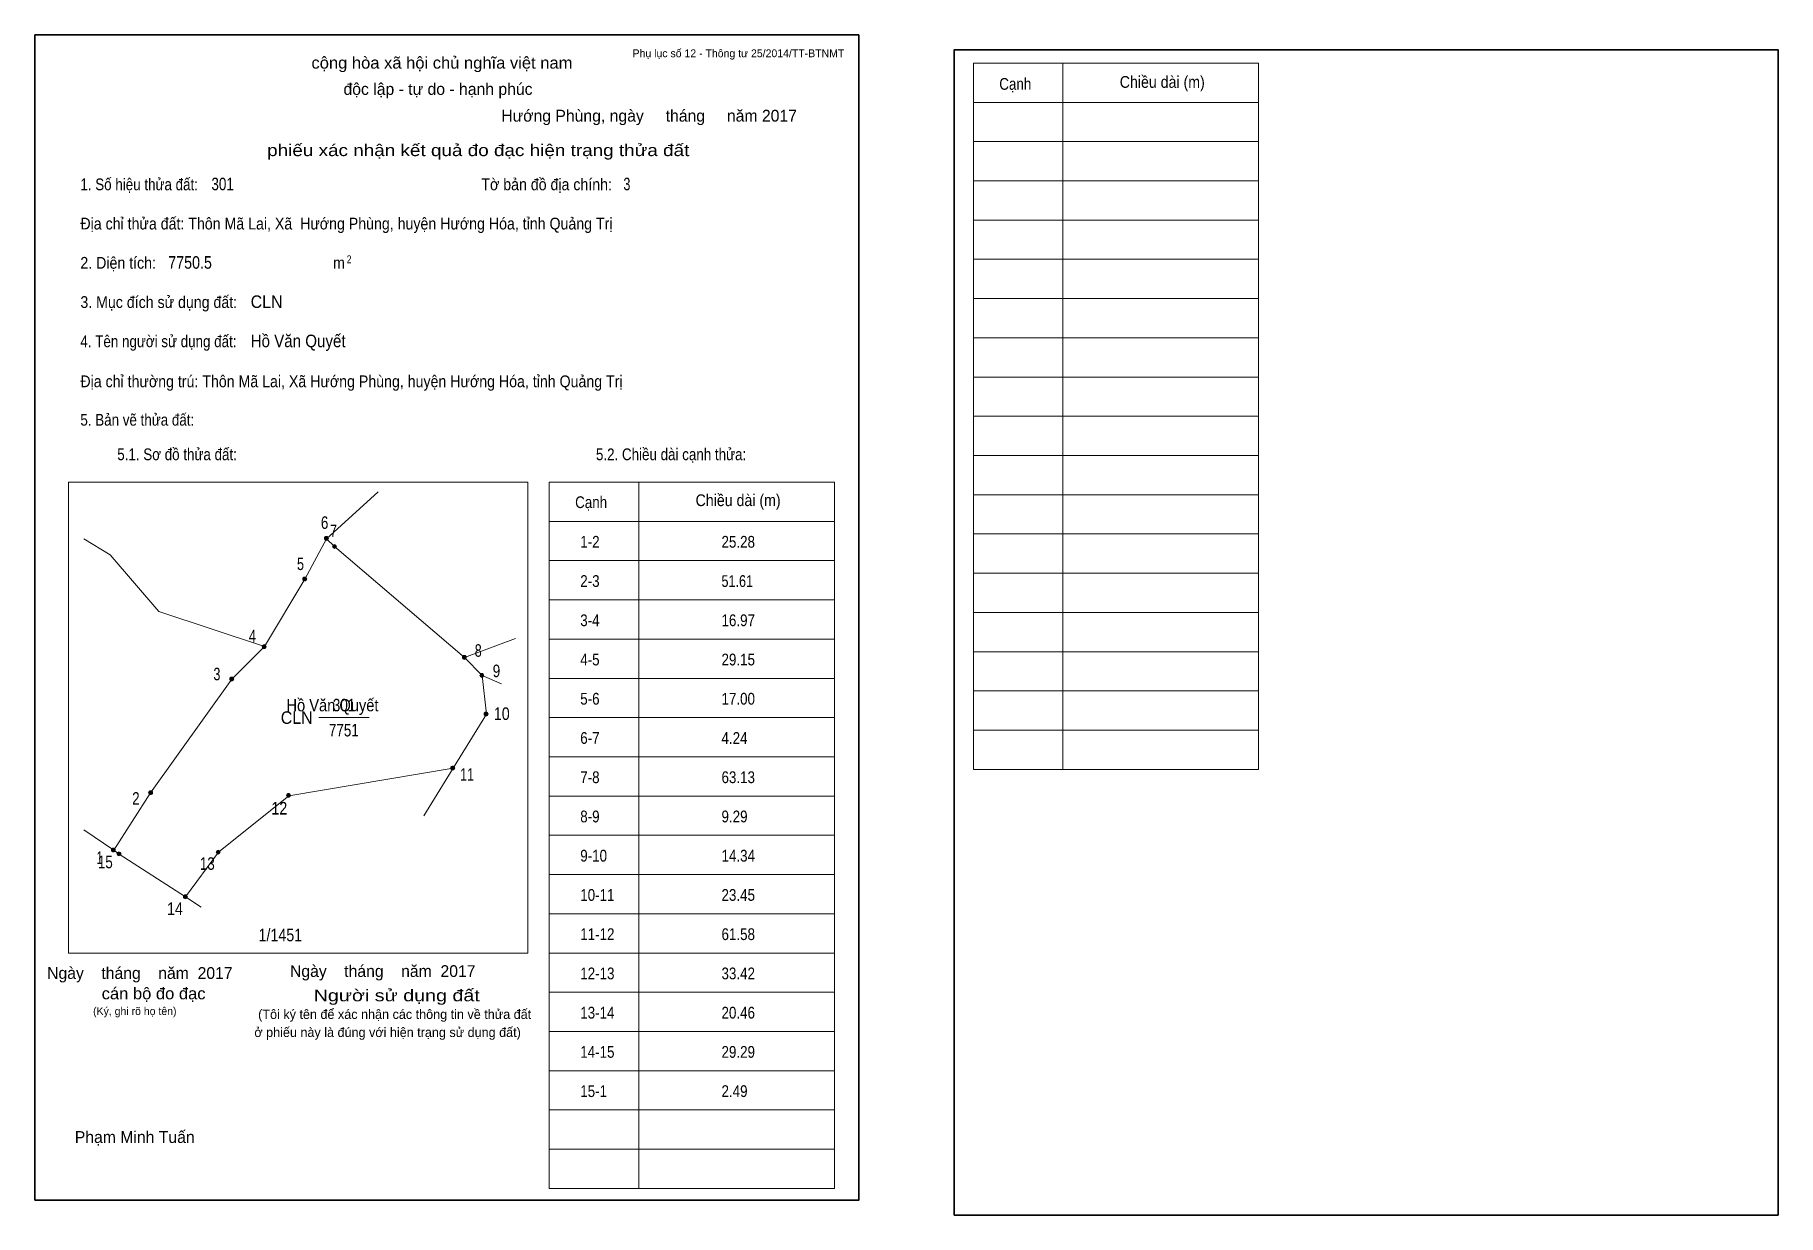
# Model space of a CAD drawing. Header units: centimetres. Extents: x 0 to 44.4, y -0.4 to 29.7.
import ezdxf
from ezdxf.enums import TextEntityAlignment as Align

# ---------------------------------------------------------------- set-up
doc = ezdxf.new("R2010")
doc.units = ezdxf.units.CM
doc.header["$LTSCALE"] = 0.12
for name, color, linetype in [('2', 7, 'Continuous'), ('30', 7, 'Continuous'), ('34', 7, 'Continuous')]:
    doc.layers.add(name, color=color, linetype=linetype)
for name, color, linetype, lineweight in [('32', 7, 'Continuous', 13), ('33', 7, 'Continuous', 13), ('6', 7, 'Continuous', 13), ('63', 7, 'Continuous', 13)]:
    doc.layers.add(name, color=color, linetype=linetype, lineweight=lineweight)

msp = doc.modelspace()

# ---------------------------------------------------------------- hatches: boundary and pattern name
at = {"layer": '32'}
for points in [[(7.4797, 16.867, 1), (7.3797, 16.867, 1)], [(7.6865, 16.6602, 1), (7.5865, 16.6602, 1)], [(6.9282, 15.8329, 1), (6.8282, 15.8329, 1)], [(5.8942, 14.1096, 1), (5.7942, 14.1096, 1)], [(10.9954, 13.8338, 1), (10.8954, 13.8338, 1)], [(5.067, 13.2823, 1), (4.967, 13.2823, 1)], [(11.4414, 13.374, 1), (11.3414, 13.374, 1)], [(11.5503, 12.3917, 1), (11.4503, 12.3917, 1)], [(10.7017, 11.0157, 1), (10.6017, 11.0157, 1)], [(2.9989, 10.387, 1), (2.8989, 10.387, 1)], [(6.5146, 10.3181, 1), (6.4146, 10.3181, 1)], [(2.0503, 8.9249, 1), (1.9503, 8.9249, 1)], [(4.7223, 8.8705, 1), (4.6223, 8.8705, 1)], [(2.1917, 8.8277, 1), (2.0917, 8.8277, 1)], [(3.8882, 7.733, 1), (3.7882, 7.733, 1)]]:
    msp.add_hatch(color=256, dxfattribs=at).paths.add_polyline_path(points)

# ---------------------------------------------------------------- linework, layer by layer
for centre in [(7.4297, 16.867), (7.6365, 16.6602), (6.8782, 15.8329), (5.8442, 14.1096), (10.9454, 13.8338), (5.017, 13.2823), (11.3914, 13.374), (11.5003, 12.3917), (10.6517, 11.0157), (2.9489, 10.387), (6.4646, 10.3181), (2.0003, 8.9249), (4.6723, 8.8705), (2.1417, 8.8277), (3.8382, 7.733)]:
    msp.add_circle(centre, 0.05, dxfattribs=at)
at = {"layer": '33'}
msp.add_line((7.24, 12.3), (8.52, 12.3), dxfattribs=at)
at = {"layer": '6'}
for p, q in [((8.75, 18.05), (7.43, 16.86)), ((10.95, 13.83), (11.4, 13.37)), ((10.66, 11.01), (9.91, 9.8)), ((2.01, 8.92), (1.25, 9.44)), ((4.24, 7.47), (3.84, 7.73))]:
    msp.add_line(p, q, dxfattribs=at)
for points in [[(1.25, 16.86), (1.92, 16.45), (3.16, 15), (5.85, 14.11)], [(5.85, 14.11), (6.88, 15.83), (7.43, 16.86)], [(7.43, 16.86), (7.64, 16.66), (10.95, 13.83), (12.25, 14.32)], [(2.01, 8.92), (2.95, 10.38), (5.02, 13.28), (5.85, 14.11)], [(10.66, 11.01), (11.51, 12.39), (11.4, 13.37), (11.89, 13.16)], [(10.66, 11.01), (6.47, 10.31), (4.68, 8.87), (3.84, 7.73)], [(3.84, 7.73), (2.15, 8.82), (2.01, 8.92)]]:
    msp.add_lwpolyline(points, dxfattribs=at)
at = {"layer": '63'}
for p, q in [((23.92, 28.98), (31.19, 28.98)), ((23.92, 10.98), (23.92, 28.98)), ((26.2, 10.98), (26.2, 28.98)), ((31.19, 10.98), (31.19, 28.98)), ((23.92, 27.98), (31.19, 27.98)), ((23.92, 26.98), (31.19, 26.98)), ((23.92, 25.98), (31.19, 25.98)), ((23.92, 24.98), (31.19, 24.98)), ((23.92, 23.98), (31.19, 23.98)), ((23.92, 22.98), (31.19, 22.98)), ((23.92, 21.98), (31.19, 21.98)), ((23.92, 20.98), (31.19, 20.98)), ((23.92, 19.98), (31.19, 19.98)), ((23.92, 18.98), (31.19, 18.98)), ((0.86, 18.3), (12.56, 18.3)), ((0.86, 6.3), (0.86, 18.3)), ((12.56, 6.3), (12.56, 18.3)), ((13.11, 18.3), (20.38, 18.3)), ((13.11, 0.3), (13.11, 18.3)), ((15.39, 0.3), (15.39, 18.3)), ((20.38, 0.3), (20.38, 18.3)), ((23.92, 17.98), (31.19, 17.98)), ((13.11, 17.3), (20.38, 17.3)), ((23.92, 16.98), (31.19, 16.98)), ((13.11, 16.3), (20.38, 16.3)), ((23.92, 15.98), (31.19, 15.98)), ((13.11, 15.3), (20.38, 15.3)), ((23.92, 14.98), (31.19, 14.98)), ((13.11, 14.3), (20.38, 14.3)), ((23.92, 13.98), (31.19, 13.98)), ((13.11, 13.3), (20.38, 13.3)), ((23.92, 12.98), (31.19, 12.98)), ((13.11, 12.3), (20.38, 12.3)), ((23.92, 11.98), (31.19, 11.98)), ((13.11, 11.3), (20.38, 11.3)), ((23.92, 10.98), (31.19, 10.98)), ((13.11, 10.3), (20.38, 10.3)), ((13.11, 9.3), (20.38, 9.3)), ((13.11, 8.3), (20.38, 8.3)), ((13.11, 7.3), (20.38, 7.3)), ((0.86, 6.3), (12.56, 6.3)), ((13.11, 6.3), (20.38, 6.3)), ((13.11, 5.3), (20.38, 5.3)), ((13.11, 4.3), (20.38, 4.3)), ((13.11, 3.3), (20.38, 3.3)), ((13.11, 2.3), (20.38, 2.3)), ((13.11, 1.3), (20.38, 1.3)), ((13.11, 0.3), (20.38, 0.3))]:
    msp.add_line(p, q, dxfattribs=at)
at = {"layer": '63', "lineweight": 35}
for points in [[(0, 0), (0, 29.7), (21, 29.7), (21, 0)], [(23.43, -0.38), (23.43, 29.32), (44.43, 29.32), (44.43, -0.38)]]:
    msp.add_lwpolyline(points, close=True, dxfattribs=at)

# ---------------------------------------------------------------- texts
at = {"layer": '2', "width": 0.9}
msp.add_text('Hồ Văn Quyết', height=0.3102, dxfattribs=at).set_placement((7.585, 12.46), align=Align.CENTER)
at = {"layer": '30'}
for s, height, width, p in [('1-2', 0.3, 0.85, (13.9, 16.63)), ('25.28', 0.3, 0.85, (17.5, 16.63)), ('2-3', 0.3, 0.85, (13.9, 15.63)), ('51.61', 0.3, 0.8, (17.5, 15.63)), ('3-4', 0.3, 0.85, (13.9, 14.63)), ('16.97', 0.3, 0.85, (17.5, 14.63)), ('4-5', 0.3, 0.85, (13.9, 13.63)), ('29.15', 0.3, 0.85, (17.5, 13.63)), ('5-6', 0.3, 0.85, (13.9, 12.63)), ('17.00', 0.3, 0.85, (17.5, 12.63)), ('6-7', 0.3, 0.85, (13.9, 11.63)), ('4.24', 0.3, 0.85, (17.5, 11.63)), ('7-8', 0.3, 0.85, (13.9, 10.63)), ('63.13', 0.3, 0.85, (17.5, 10.63)), ('8-9', 0.3, 0.85, (13.9, 9.63)), ('9.29', 0.3, 0.85, (17.5, 9.63)), ('9-10', 0.3, 0.85, (13.9, 8.63)), ('14.34', 0.3, 0.85, (17.5, 8.63)), ('10-11', 0.3, 0.85, (13.9, 7.63)), ('23.45', 0.3, 0.85, (17.5, 7.63)), ('1/1451', 0.32, 0.85, (5.7, 6.6)), ('11-12', 0.3, 0.85, (13.9, 6.63)), ('61.58', 0.3, 0.85, (17.5, 6.63)), ('12-13', 0.3, 0.85, (13.9, 5.63)), ('33.42', 0.3, 0.85, (17.5, 5.63)), ('13-14', 0.3, 0.85, (13.9, 4.63)), ('20.46', 0.3, 0.85, (17.5, 4.63)), ('14-15', 0.3, 0.85, (13.9, 3.63)), ('29.29', 0.3, 0.85, (17.5, 3.63)), ('15-1', 0.3, 0.85, (13.9, 2.63)), ('2.49', 0.3, 0.85, (17.5, 2.63))]:
    msp.add_text(s, height=height, dxfattribs=dict(at, width=width)).set_placement(p)
at = {"layer": '32'}
for s, width, p in [('6', 0.8, (7.385, 17.11)), ('7', 0.75, (7.61, 16.9)), ('5', 0.75, (6.77, 16.06)), ('4', 0.8, (5.545, 14.22)), ('8', 0.75, (11.3, 13.85)), ('3', 0.75, (4.64, 13.25)), ('9', 0.8, (11.765, 13.33)), ('10', 0.85, (11.9, 12.24)), ('11', 0.75, (11.015, 10.69)), ('2', 0.8, (2.575, 10.08)), ('12', 0.85, (6.23, 9.83)), ('1', 0.65, (1.65, 8.57)), ('15', 0.8, (1.795, 8.46)), ('13', 0.8, (4.395, 8.42)), ('14', 0.85, (3.57, 7.27))]:
    msp.add_text(s, height=0.32, dxfattribs=dict(at, width=width)).set_placement(p, align=Align.CENTER)
at = {"layer": '33', "width": 0.95}
msp.add_text('CLN', height=0.32, dxfattribs=at).set_placement((7.08, 12.14), align=Align.RIGHT)
at = {"layer": '33', "width": 0.8}
for s, p in [('301', (7.88, 12.46)), ('7751', (7.875, 11.82))]:
    msp.add_text(s, height=0.32, dxfattribs=at).set_placement(p, align=Align.CENTER)
at = {"layer": '34'}
for s, width, p in [('301', 0.8, (4.5, 25.74)), ('3', 0.75, (15, 25.74)), ('7750.5', 0.85, (3.4, 23.74)), ('CLN', 0.95, (5.5, 22.74)), ('Hồ Văn Quyết', 0.9, (5.5, 21.74))]:
    msp.add_text(s, height=0.32, dxfattribs=dict(at, width=width)).set_placement(p)
at = {"layer": '63'}
for s, height, p in [('Phụ lục số 12 - Thông tư 25/2014/TT-BTNMT', 0.2, (20.63, 29.13)), ('Ngày    tháng    năm  2017', 0.3, (5.04, 5.64)), ('Ngày    tháng    năm  2017', 0.3, (11.23, 5.69)), ('(Ký, ghi rõ họ tên)', 0.2, (3.61, 4.72))]:
    msp.add_text(s, height=height, dxfattribs=at).set_placement(p, align=Align.RIGHT)
at = {"layer": '63', "width": 1.05}
msp.add_text('cộng hòa xã hội chủ nghĩa việt nam', height=0.3, dxfattribs=at).set_placement((10.375, 28.84), align=Align.CENTER)
at = {"layer": '63'}
for s, height, p in [('độc lập - tự do - hạnh phúc', 0.3, (10.275, 28.17)), ('Hướng Phùng, ngày     tháng     năm 2017', 0.3, (15.655, 27.49)), ('(Tôi ký tên để xác nhận các thông tin về thửa đất ', 0.24, (9.215, 4.62)), ('ở phiếu này là đúng với hiện trạng sử dụng đất)', 0.24, (8.99, 4.16)), ('Phạm Minh Tuấn', 0.3, (2.545, 1.46))]:
    msp.add_text(s, height=height, dxfattribs=at).set_placement(p, align=Align.CENTER)
for s, height, width, p in [('Cạnh', 0.3, 0.85, (24.58, 28.3)), ('Chiều dài (m)', 0.3, 0.9, (27.65, 28.35)), ('1. Số hiệu thửa đất:', 0.3, 0.85, (1.16, 25.74)), ('Tờ bản đồ địa chính:', 0.3, 0.9, (11.38, 25.74)), ('Địa chỉ thửa đất: Thôn Mã Lai, Xã  Hướng Phùng, huyện Hướng Hóa, tỉnh Quảng Trị', 0.3, 0.9, (1.16, 24.74)), ('2. Diện tích:', 0.3, 0.9, (1.16, 23.74)), ('2', 0.2, 0.8, (7.95, 23.88)), ('m', 0.3, 0.9, (7.6, 23.74)), ('3. Mục đích sử dụng đất:', 0.3, 0.9, (1.16, 22.74)), ('4. Tên người sử dụng đất:', 0.3, 0.85, (1.16, 21.74)), ('Địa chỉ thường trú: Thôn Mã Lai, Xã Hướng Phùng, huyện Hướng Hóa, tỉnh Quảng Trị', 0.3, 0.9, (1.16, 20.72)), ('5. Bản vẽ thửa đất:', 0.3, 0.85, (1.16, 19.74)), ('5.1. Sơ đồ thửa đất:', 0.3, 0.85, (2.1, 18.86)), ('5.2. Chiều dài cạnh thửa:', 0.3, 0.85, (14.3, 18.86)), ('Cạnh', 0.3, 0.85, (13.77, 17.64)), ('Chiều dài (m)', 0.3, 0.9, (16.84, 17.69))]:
    msp.add_text(s, height=height, dxfattribs=dict(at, width=width)).set_placement(p)
for s, width, p in [('phiếu xác nhận kết quả đo đạc hiện trạng thửa đất', 1.2, (16.68, 26.61)), ('cán bộ đo đạc', 1.05, (4.35, 5.12)), ('Người sử dụng đất', 1.25, (11.34, 5.07))]:
    msp.add_text(s, height=0.3, dxfattribs=dict(at, width=width)).set_placement(p, align=Align.RIGHT)

doc.saveas('drawing.dxf')
